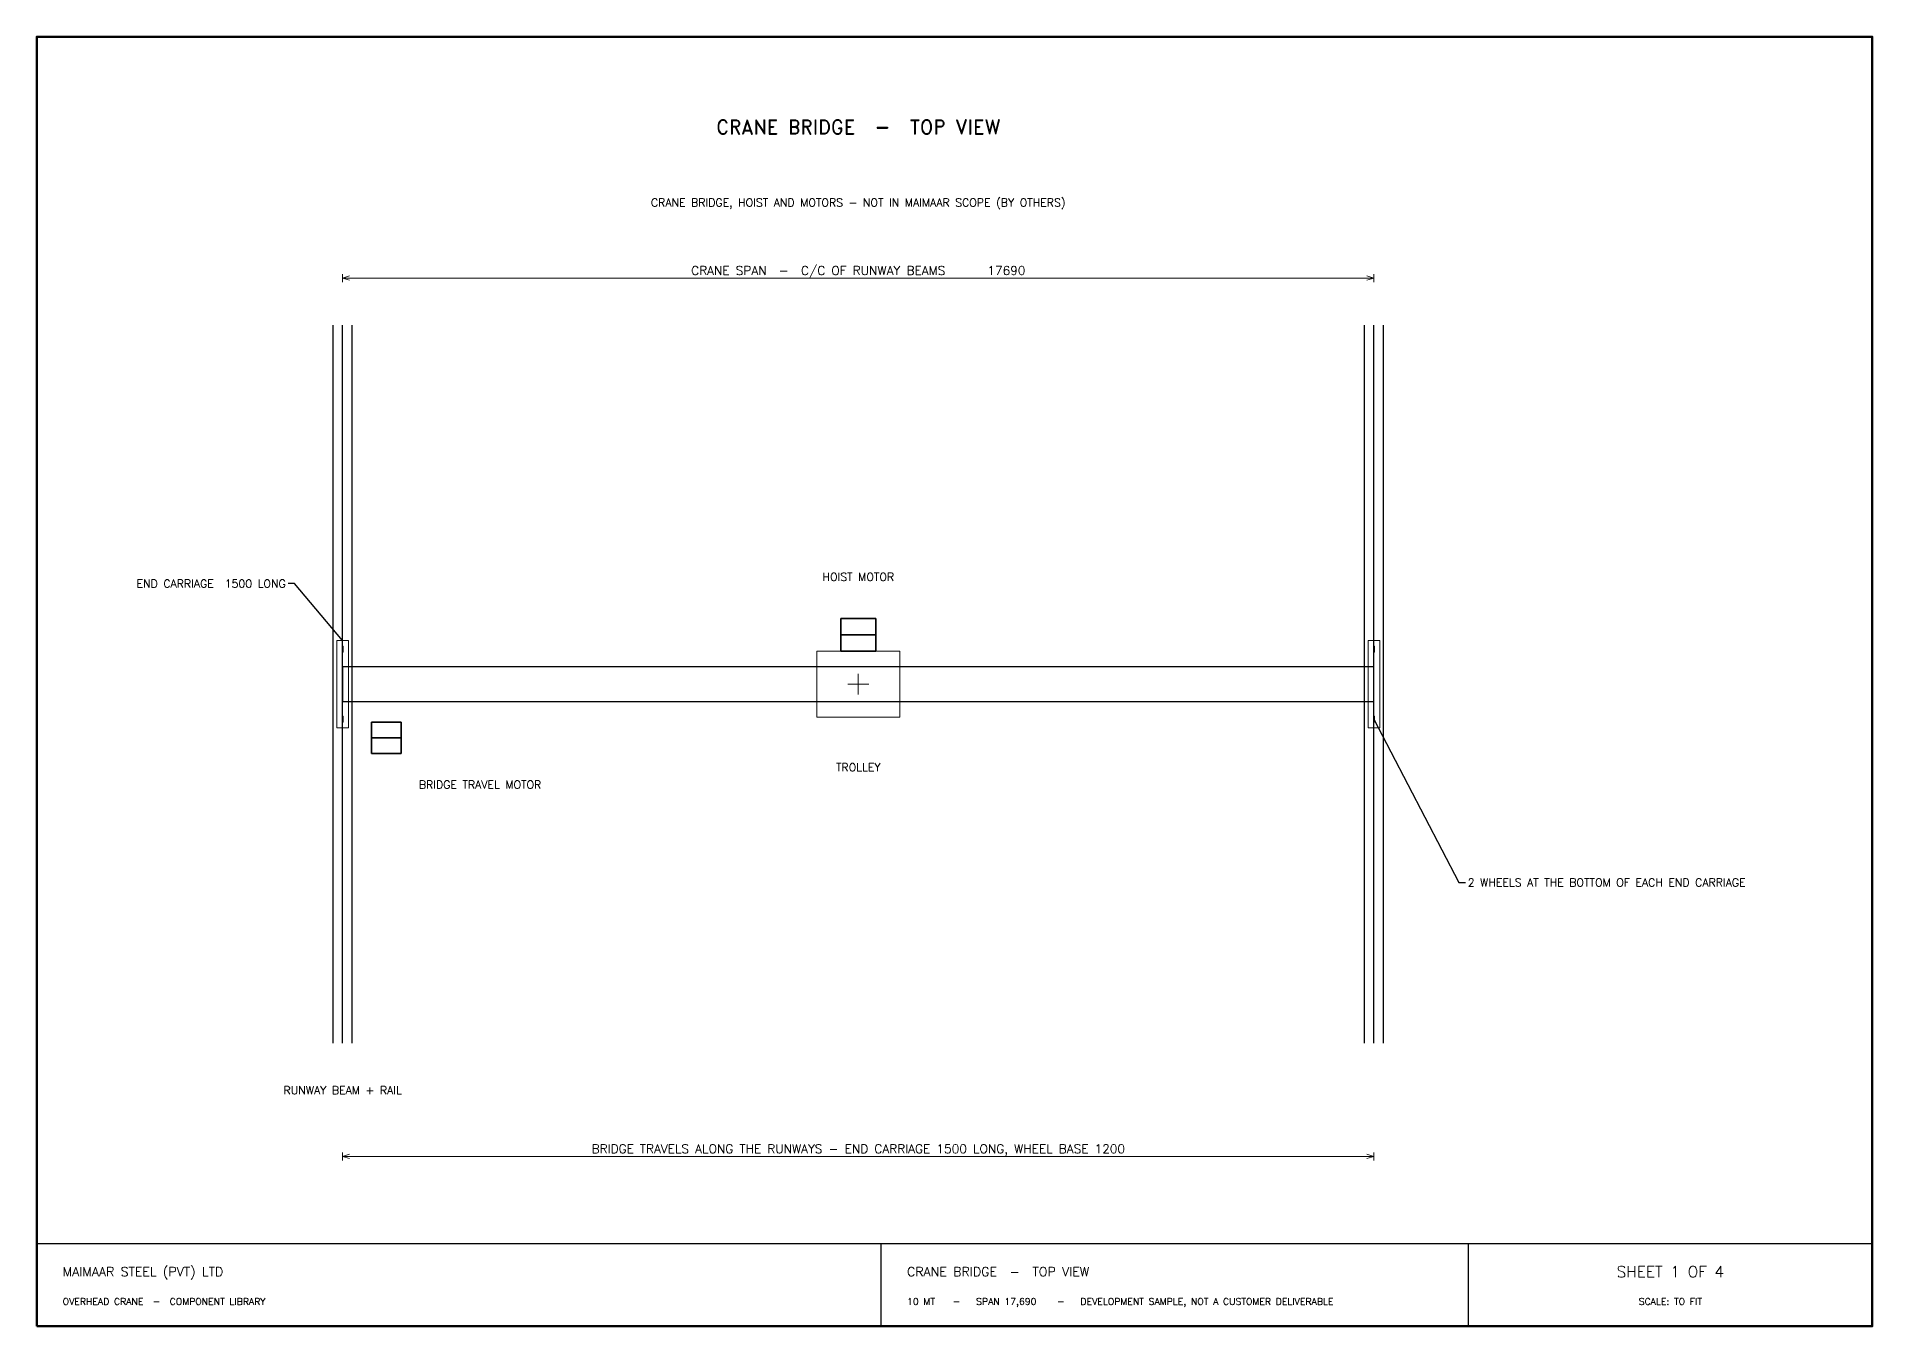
# Model space of a CAD drawing. Header units: inches. Extents: x -27058 to 54651, y -285270 to 11404.
# Drawn here: x -5248 to 26239, y -10717 to 11404 of the extents above; entities that cross this region are included whole.
import ezdxf
from ezdxf.enums import TextEntityAlignment as Align

# ---------------------------------------------------------------- set-up
doc = ezdxf.new("R2010")
doc.units = ezdxf.units.IN
doc.header["$MEASUREMENT"] = 0
doc.layers.add('COMP-CRANE-SEC', color=7, linetype='Continuous')
doc.layers.add('DIMENSIONS', color=6, linetype='Continuous', lineweight=13)
doc.styles.add('PEB-BODY', font='romand.shx')

msp = doc.modelspace()

# ---------------------------------------------------------------- linework, layer by layer
at = {"layer": 'COMP-CRANE-SEC', "lineweight": 25}
for p, q in [((-162, -5859), (-162, 6453)), ((0, -5859), (0, 6453)), ((162, -5859), (162, 6453)), ((17528, -5859), (17528, 6453)), ((17690, -5859), (17690, 6453)), ((17852, -5859), (17852, 6453)), ((-825, 2022), (-935, 2022)), ((0, 1047), (-825, 2022)), ((17690, -303), (19148, -3105)), ((19148, -3105), (19258, -3105)), ((-5248, -9298), (26239, -9298)), ((9236, -10717), (9236, -9298)), ((19311, -10717), (19311, -9298))]:
    msp.add_line(p, q, dxfattribs=at)
at = {"layer": 'COMP-CRANE-SEC', "lineweight": 35}
for p, q in [((8546, 1426), (9144, 1426)), ((8546, 861), (8546, 1426)), ((9144, 861), (9144, 1426)), ((8546, 1143), (9144, 1143)), ((8546, 861), (9144, 861)), ((495, -356), (1005, -356)), ((495, -891), (495, -356)), ((495, -624), (1005, -624)), ((1005, -891), (1005, -356)), ((495, -891), (1005, -891))]:
    msp.add_line(p, q, dxfattribs=at)
at = {"layer": 'COMP-CRANE-SEC', "lineweight": 20}
for p, q in [((-100, 1047), (100, 1047)), ((-100, -453), (-100, 1047)), ((100, -453), (100, 1047)), ((17590, 1047), (17790, 1047)), ((17590, -453), (17590, 1047)), ((17790, -453), (17790, 1047)), ((8132, 861), (9558, 861)), ((8132, -267), (8132, 861)), ((9558, -267), (9558, 861)), ((8845, 119), (8845, 475)), ((8667, 297), (9023, 297)), ((8132, -267), (9558, -267)), ((-100, -453), (100, -453)), ((17590, -453), (17790, -453))]:
    msp.add_line(p, q, dxfattribs=at)
at = {"layer": 'COMP-CRANE-SEC', "lineweight": 13}
for p, q in [((-9, 947), (9, 947)), ((-9, 847), (-9, 947)), ((9, 847), (9, 947)), ((17681, 947), (17699, 947)), ((17681, 847), (17681, 947)), ((17699, 847), (17699, 947)), ((-9, 847), (9, 847)), ((17681, 847), (17699, 847)), ((-9, -253), (9, -253)), ((-9, -353), (-9, -253)), ((9, -353), (9, -253)), ((17681, -253), (17699, -253)), ((17681, -353), (17681, -253)), ((17699, -353), (17699, -253)), ((-9, -353), (9, -353)), ((17681, -353), (17699, -353))]:
    msp.add_line(p, q, dxfattribs=at)
at = {"layer": 'COMP-CRANE-SEC', "lineweight": 30}
for p, q in [((17690, 594), (0, 594)), ((0, 594), (0, 0)), ((17690, 0), (17690, 594)), ((0, 0), (17690, 0))]:
    msp.add_line(p, q, dxfattribs=at)
at = {"layer": 'COMP-CRANE-SEC', "lineweight": 50}
msp.add_lwpolyline([(-5248, -10717), (26239, -10717), (26239, 11404), (-5248, 11404)], close=True, dxfattribs=at)
at = {"layer": 'DIMENSIONS', "lineweight": 18}
for p, q in [((0, 7194), (0, 7332)), ((0, 7263), (119, 7301)), ((0, 7263), (17690, 7263)), ((0, 7263), (119, 7225)), ((17690, 7263), (17571, 7301)), ((17690, 7263), (17571, 7225)), ((17690, 7194), (17690, 7332)), ((0, -7872), (0, -7734)), ((0, -7803), (119, -7765)), ((0, -7803), (17690, -7803)), ((0, -7803), (119, -7841)), ((17690, -7803), (17571, -7765)), ((17690, -7803), (17571, -7841)), ((17690, -7872), (17690, -7734))]:
    msp.add_line(p, q, dxfattribs=at)

# ---------------------------------------------------------------- texts
at = {"style": 'PEB-BODY'}
for s, height, p in [('CRANE BRIDGE  -  TOP VIEW', 244.07, (8845, 9855)), ('CRANE BRIDGE, HOIST AND MOTORS - NOT IN MAIMAAR SCOPE (BY OTHERS)', 137.29, (8845, 8559)), ('CRANE SPAN  -  C/C OF RUNWAY BEAMS   17690', 152.54, (8845, 7393)), ('HOIST MOTOR', 137.29, (8845, 2138)), ('TROLLEY', 137.3, (8845, -1129)), ('RUNWAY BEAM + RAIL', 137.29, (0, -6669)), ('BRIDGE TRAVELS ALONG THE RUNWAYS - END CARRIAGE 1500 LONG, WHEEL BASE 1200', 152.54, (8845, -7673)), ('SHEET 1 OF 4', 192.21, (22775, -9781)), ('SCALE: TO FIT', 116.7, (22775, -10292))]:
    msp.add_text(s, height=height, dxfattribs=at).set_placement(p, align=Align.MIDDLE_CENTER)
msp.add_text('END CARRIAGE  1500 LONG', height=137.29, dxfattribs=at).set_placement((-976, 2022), align=Align.MIDDLE_RIGHT)
for s, height, p in [('BRIDGE TRAVEL MOTOR', 137.29, (1307, -1426)), ('2 WHEELS AT THE BOTTOM OF EACH END CARRIAGE', 137.29, (19299, -3105)), ('MAIMAAR STEEL (PVT) LTD', 157.88, (-4803, -9781)), ('CRANE BRIDGE  -  TOP VIEW', 157.88, (9681, -9781)), ('OVERHEAD CRANE  -  COMPONENT LIBRARY', 116.7, (-4803, -10292)), ('10 MT   -   SPAN 17,690   -   DEVELOPMENT SAMPLE, NOT A CUSTOMER DELIVERABLE', 116.7, (9681, -10292))]:
    msp.add_text(s, height=height, dxfattribs=at).set_placement(p, align=Align.MIDDLE_LEFT)

doc.saveas('drawing.dxf')
